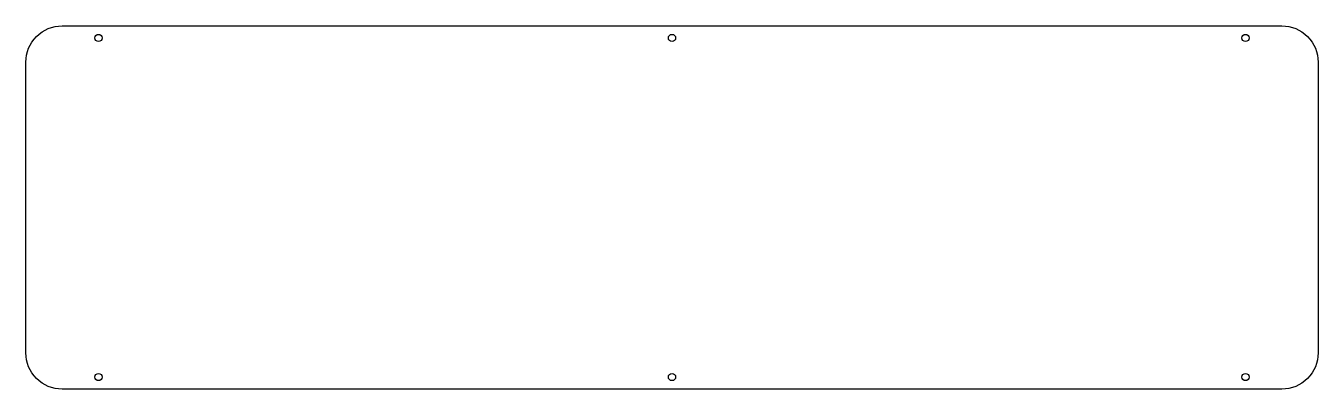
# Model space of a CAD drawing. Header units: millimetres. Extents: x -395 to 139, y -75 to 75.
import ezdxf

# ---------------------------------------------------------------- set-up
doc = ezdxf.new("R2010")
doc.units = ezdxf.units.MM
doc.layers.get('0').update_dxf_attribs({"linetype": 'CONTINUOUS'})

msp = doc.modelspace()

# ---------------------------------------------------------------- linework, layer by layer
msp.add_lwpolyline([(-380, -75, -0.414214), (-395, -60), (-395, 60, -0.414214), (-380, 75), (124, 75, -0.414214), (139, 60), (139, -60, -0.414214), (124, -75)], format="xyb", close=True)
for centre in [(-365, 70), (-128, 70), (109, 70), (-365, -70), (-128, -70), (109, -70)]:
    msp.add_circle(centre, 1.5)

doc.saveas('drawing.dxf')
